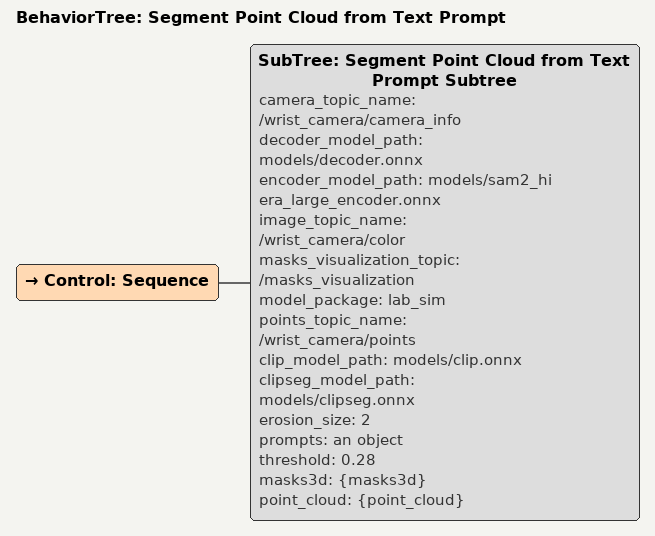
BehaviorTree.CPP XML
<?xml version='1.0' encoding='utf-8'?>
<root BTCPP_format="4" main_tree_to_execute="Segment Point Cloud from Text Prompt">
  <BehaviorTree ID="Segment Point Cloud from Text Prompt" _description="Captures a point cloud and requests the user to click an object in the image to be segmented. The point cloud is then filtered to only include the selected object.">
    <Control ID="Sequence">
      <SubTree ID="Segment Point Cloud from Text Prompt Subtree" camera_topic_name="/wrist_camera/camera_info" decoder_model_path="models/decoder.onnx" encoder_model_path="models/sam2_hiera_large_encoder.onnx" image_topic_name="/wrist_camera/color" masks_visualization_topic="/masks_visualization" model_package="lab_sim" points_topic_name="/wrist_camera/points" clip_model_path="models/clip.onnx" clipseg_model_path="models/clipseg.onnx" erosion_size="2" prompts="an object" threshold="0.28" masks3d="{masks3d}" point_cloud="{point_cloud}"/>
    </Control>
  </BehaviorTree>
</root>
